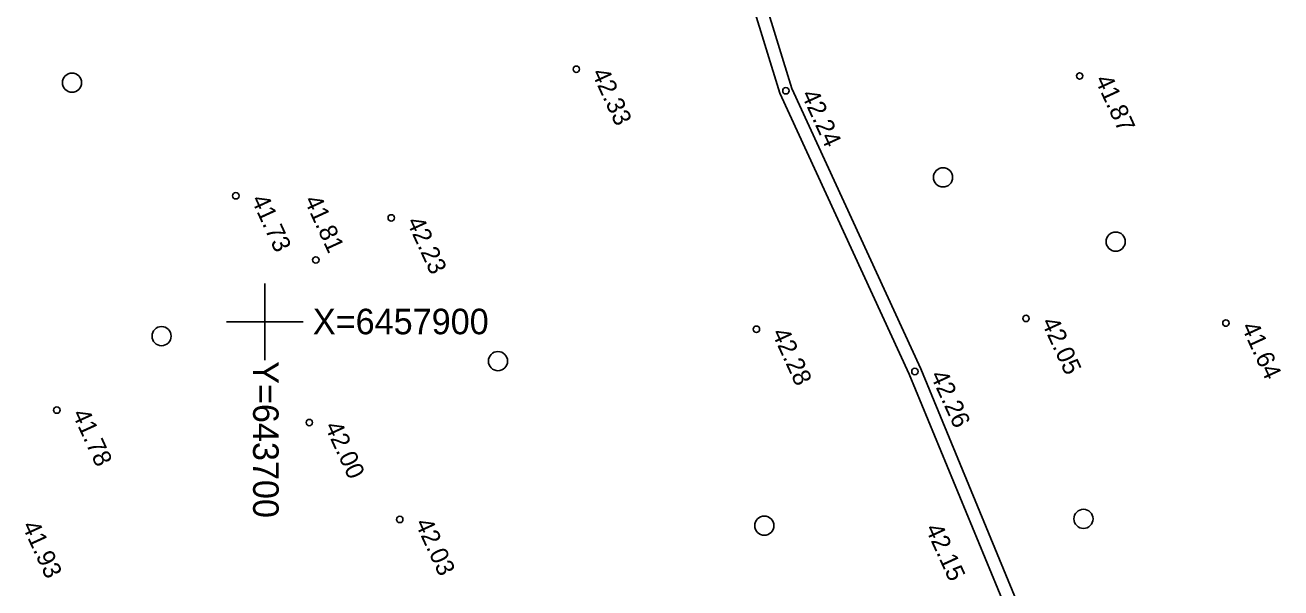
# Model space of a CAD drawing. Extents: x 639000 to 646000, y 6454000 to 6459000.
# Drawn here: x 643690.63 to 643739.75, y 6457889.6 to 6457911.62 of the extents above; entities that cross this region are included whole.
import ezdxf

# ---------------------------------------------------------------- set-up
doc = ezdxf.new("R2010")
doc.units = 0
for name, color, linetype in [('koordinaadistik (61)', 7, 'Continuous'), ('puu poosas (10)', 7, 'Continuous'), ('tee tanav (30)', 7, 'Continuous'), ('valitud korgus (59)', 7, 'Continuous')]:
    doc.layers.add(name, color=color, linetype=linetype)

# ---------------------------------------------------------------- blocks, each defined once
blk = doc.blocks.new('METSLE')
at = {"layer": 'puu poosas (10)'}
blk.add_circle((0, 0), 75, dxfattribs=at)
blk = doc.blocks.new('RING25')
at = {"layer": 'valitud korgus (59)'}
blk.add_circle((0, 0), 25, dxfattribs=at)

msp = doc.modelspace()

# ---------------------------------------------------------------- linework, layer by layer
at = {"layer": 'koordinaadistik (61)'}
for q in [(643700, 6457901.5), (643698.5, 6457900), (643701.5, 6457900), (643700, 6457898.5)]:
    msp.add_line((643700, 6457900), q, dxfattribs=at)
at = {"layer": 'tee tanav (30)'}
for points in [[(643739.082, 6457866.945), (643734.887, 6457876.438), (643730.865, 6457885.558), (643725.66, 6457898.162), (643720.618, 6457909.137), (643716.396, 6457922.853), (643708.588, 6457939.64), (643707.492, 6457942.569), (643707.427, 6457946.18), (643708.481, 6457952.534)], [(643738.575, 6457866.854), (643734.43, 6457876.236), (643730.405, 6457885.362), (643725.202, 6457897.962), (643720.15, 6457908.958), (643715.928, 6457922.673), (643708.126, 6457939.447), (643706.994, 6457942.474), (643706.927, 6457946.217), (643707.929, 6457952.257)]]:
    msp.add_lwpolyline(points, dxfattribs=at)

# ---------------------------------------------------------------- block references
at = {"layer": 'puu poosas (10)', "xscale": 0.005, "yscale": 0.005}
for p in [(643692.463, 6457909.364), (643726.532, 6457905.658), (643733.285, 6457903.145), (643695.966, 6457899.447), (643709.123, 6457898.468), (643732.024, 6457892.297), (643719.54, 6457892.03)]:
    msp.add_blockref('METSLE', p, dxfattribs=at)
at = {"layer": 'valitud korgus (59)', "xscale": 0.005000000000000001, "yscale": 0.005000000000000001}
for p in [(643712.187, 6457909.89), (643731.874, 6457909.626), (643720.384, 6457909.048), (643698.869, 6457904.939), (643704.949, 6457904.073), (643701.998, 6457902.427), (643719.232, 6457899.716), (643729.778, 6457900.14), (643737.596, 6457899.958), (643725.431, 6457898.062), (643691.868, 6457896.553), (643701.744, 6457896.065), (643705.282, 6457892.275)]:
    msp.add_blockref('RING25', p, dxfattribs=at)

# ---------------------------------------------------------------- texts
at = {"layer": 'koordinaadistik (61)'}
msp.add_text(' X=6457900 ', height=1, dxfattribs=at).set_placement((643701.511, 6457899.519))
msp.add_text(' Y=643700 ', height=1, rotation=270, dxfattribs=at).set_placement((643699.544, 6457898.839))
at = {"layer": 'valitud korgus (59)'}
for s, p in [('42.33', (643712.775, 6457909.749)), ('41.87', (643732.462, 6457909.484)), ('42.24', (643720.972, 6457908.907)), ('41.73', (643699.457, 6457904.798)), ('41.81', (643701.529, 6457904.771)), ('42.23', (643705.537, 6457903.932)), ('42.05', (643730.366, 6457899.999)), ('41.64', (643738.184, 6457899.817)), ('42.28', (643719.82, 6457899.575)), ('42.26', (643726.019, 6457897.921)), ('41.78', (643692.456, 6457896.412)), ('42.00', (643702.332, 6457895.923)), ('41.93', (643690.493, 6457892.033)), ('42.03', (643705.869, 6457892.134)), ('42.15', (643725.824, 6457891.925))]:
    msp.add_text(s, height=0.7, rotation=294.5922, dxfattribs=at).set_placement(p)

doc.saveas('drawing.dxf')
